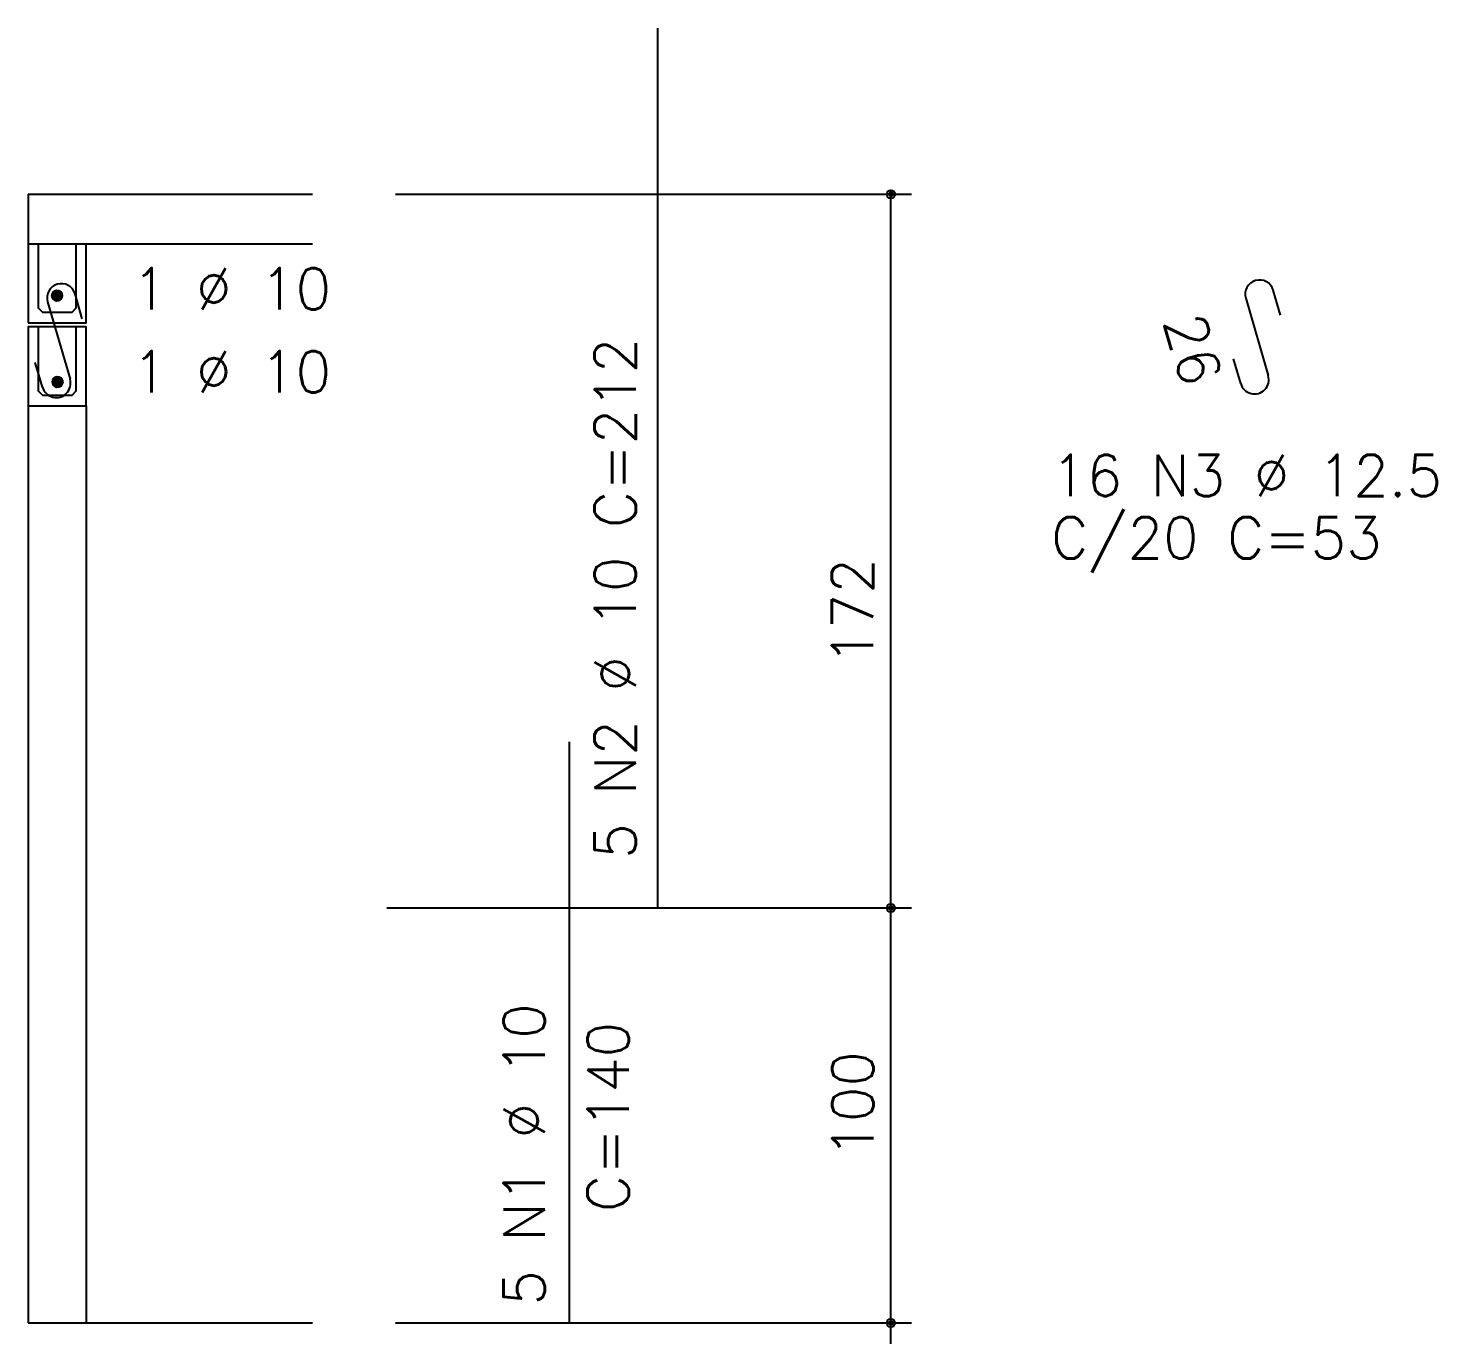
# Model space of a CAD drawing. Extents: x -1.9 to 86, y -1.6 to 60.9.
# Drawn here: x 30.13 to 36.93, y 33.4 to 39.75 of the extents above; entities that cross this region are included whole.
import ezdxf

# ---------------------------------------------------------------- set-up
doc = ezdxf.new("R2010")
doc.units = 0
doc.header["$MEASUREMENT"] = 0
for name, color, linetype in [('PENA_02', 2, 'CONTINUOUS'), ('PENA_03', 3, 'CONTINUOUS'), ('PENA_05', 5, 'CONTINUOUS')]:
    doc.layers.add(name, color=color, linetype=linetype)
doc.styles.get("Standard").update_dxf_attribs({"font": 'ROMANS.SHX'})

msp = doc.modelspace()

# ---------------------------------------------------------------- linework, layer by layer
at = {"layer": 'PENA_02', "linetype": 'Continuous'}
for centre, radius in [((34.293983, 38.945299), 0.02), ((34.293983, 38.945299), 0.01), ((34.293983, 35.505299), 0.02), ((34.293983, 35.505299), 0.01), ((34.293983, 33.505299), 0.02), ((34.293983, 33.505299), 0.01)]:
    msp.add_circle(centre, radius, dxfattribs=at)
at = {"layer": 'PENA_03', "linetype": 'Continuous'}
for p, q in [((30.133988, 38.945299), (30.133988, 38.325299)), ((30.133988, 38.945299), (31.504667, 38.945299)), ((31.904667, 38.945299), (34.393983, 38.945299)), ((34.293983, 33.404766), (34.293983, 38.945299)), ((30.133988, 38.705299), (31.504667, 38.705299)), ((30.133988, 37.925299), (30.133988, 33.505299)), ((30.413988, 37.925299), (30.413988, 33.505299)), ((31.862736, 35.505299), (34.393983, 35.505299)), ((30.133988, 33.505299), (31.504667, 33.505299)), ((31.904667, 33.505299), (34.393983, 33.505299))]:
    msp.add_line(p, q, dxfattribs=at)
for points in [[(30.133988, 38.325299), (30.413988, 38.325299), (30.413988, 38.705299)], [(30.363988, 38.705299), (30.363988, 38.395299), (30.343988, 38.375299), (30.203988, 38.375299), (30.183988, 38.395299), (30.183988, 38.705299)], [(30.298536, 38.456289), (30.296375, 38.466457), (30.290265, 38.474867), (30.281262, 38.480065), (30.270923, 38.481152), (30.261036, 38.47794), (30.253311, 38.470984), (30.249083, 38.461487), (30.249083, 38.451091), (30.253311, 38.441594), (30.261036, 38.434638), (30.270923, 38.431426), (30.281262, 38.432512), (30.290265, 38.43771), (30.296375, 38.44612), (30.298536, 38.456289)], [(30.133988, 37.925299), (30.413988, 37.925299), (30.413988, 38.305299), (30.133988, 38.305299), (30.133988, 37.925299)], [(30.363988, 38.305299), (30.363988, 37.995299), (30.343988, 37.975299), (30.203988, 37.975299), (30.183988, 37.995299), (30.183988, 38.305299)], [(30.300584, 38.040299), (30.298422, 38.050467), (30.292312, 38.058877), (30.283309, 38.064075), (30.272971, 38.065162), (30.263084, 38.061949), (30.255358, 38.054993), (30.25113, 38.045497), (30.25113, 38.035101), (30.255358, 38.025604), (30.263084, 38.018648), (30.272971, 38.015436), (30.283309, 38.016522), (30.292312, 38.02172), (30.298422, 38.03013), (30.300584, 38.040299)]]:
    msp.add_lwpolyline(points, dxfattribs=at)
for centre in [(30.273536, 38.456289), (30.275584, 38.040299)]:
    msp.add_circle(centre, 0.025, dxfattribs=at)
for points in [[(30.298536, 38.456289), (30.253311, 38.470984), (30.249083, 38.461487)], [(30.298536, 38.456289), (30.249083, 38.461487), (30.249083, 38.451091)], [(30.298536, 38.456289), (30.249083, 38.451091), (30.253311, 38.441594)], [(30.298536, 38.456289), (30.261036, 38.47794), (30.250044, 38.464839)], [(30.298536, 38.456289), (30.250044, 38.464839), (30.250044, 38.447738)], [(30.298536, 38.456289), (30.250044, 38.447738), (30.261036, 38.434638)], [(30.298536, 38.456289), (30.261036, 38.47794), (30.253311, 38.470984)], [(30.298536, 38.456289), (30.253311, 38.441594), (30.261036, 38.434638)], [(30.298536, 38.456289), (30.270923, 38.481152), (30.261036, 38.47794)], [(30.298536, 38.456289), (30.277878, 38.480909), (30.261036, 38.47794)], [(30.298536, 38.456289), (30.261036, 38.434638), (30.277878, 38.431669)], [(30.298536, 38.456289), (30.261036, 38.434638), (30.270923, 38.431426)], [(30.298536, 38.456289), (30.281262, 38.480065), (30.270923, 38.481152)], [(30.298536, 38.456289), (30.270923, 38.431426), (30.281262, 38.432512)], [(30.298536, 38.456289), (30.292688, 38.472359), (30.277878, 38.480909)], [(30.298536, 38.456289), (30.277878, 38.431669), (30.292688, 38.440219)], [(30.298536, 38.456289), (30.290265, 38.474867), (30.281262, 38.480065)], [(30.298536, 38.456289), (30.281262, 38.432512), (30.290265, 38.43771)], [(30.298536, 38.456289), (30.296375, 38.466457), (30.290265, 38.474867)], [(30.298536, 38.456289), (30.290265, 38.43771), (30.296375, 38.44612)], [(30.298536, 38.456289), (30.292688, 38.440219), (30.298536, 38.456289)], [(30.298536, 38.456289), (30.296375, 38.44612), (30.298536, 38.456289)], [(30.300584, 38.040299), (30.255358, 38.054993), (30.25113, 38.045497)], [(30.300584, 38.040299), (30.25113, 38.045497), (30.25113, 38.035101)], [(30.300584, 38.040299), (30.25113, 38.035101), (30.255358, 38.025604)], [(30.300584, 38.040299), (30.263084, 38.061949), (30.252091, 38.048849)], [(30.300584, 38.040299), (30.252091, 38.048849), (30.252091, 38.031748)], [(30.300584, 38.040299), (30.252091, 38.031748), (30.263084, 38.018648)], [(30.300584, 38.040299), (30.263084, 38.061949), (30.255358, 38.054993)], [(30.300584, 38.040299), (30.255358, 38.025604), (30.263084, 38.018648)], [(30.300584, 38.040299), (30.272971, 38.065162), (30.263084, 38.061949)], [(30.300584, 38.040299), (30.279925, 38.064919), (30.263084, 38.061949)], [(30.300584, 38.040299), (30.263084, 38.018648), (30.279925, 38.015679)], [(30.300584, 38.040299), (30.263084, 38.018648), (30.272971, 38.015436)], [(30.300584, 38.040299), (30.283309, 38.064075), (30.272971, 38.065162)], [(30.300584, 38.040299), (30.272971, 38.015436), (30.283309, 38.016522)], [(30.300584, 38.040299), (30.294735, 38.056368), (30.279925, 38.064919)], [(30.300584, 38.040299), (30.279925, 38.015679), (30.294735, 38.024229)], [(30.300584, 38.040299), (30.292312, 38.058877), (30.283309, 38.064075)], [(30.300584, 38.040299), (30.283309, 38.016522), (30.292312, 38.02172)], [(30.300584, 38.040299), (30.298422, 38.050467), (30.292312, 38.058877)], [(30.300584, 38.040299), (30.292312, 38.02172), (30.298422, 38.03013)], [(30.300584, 38.040299), (30.294735, 38.024229), (30.300584, 38.040299)], [(30.300584, 38.040299), (30.298422, 38.03013), (30.300584, 38.040299)]]:
    msp.add_solid(points, dxfattribs=at)
at = {"layer": 'PENA_05', "linetype": 'Continuous'}
for p, q in [((33.170232, 35.505299), (33.170232, 39.745299)), ((30.394949, 38.344341), (30.360104, 38.464386)), ((36.172652, 38.362022), (36.137806, 38.482067)), ((30.227574, 38.425917), (30.335824, 38.05299)), ((36.005277, 38.443597), (36.113527, 38.070671)), ((30.203294, 38.014521), (30.168449, 38.134566)), ((35.980997, 38.032201), (35.946151, 38.152246)), ((32.744308, 33.505299), (32.744308, 36.305299))]:
    msp.add_line(p, q, dxfattribs=at)
for centre, start, end in [((36.071541, 38.462832), 16.186526, 196.186526), ((30.293839, 38.445152), 16.186526, 196.186526), ((30.269559, 38.033756), 196.186526, 16.186526), ((36.047262, 38.051436), 196.186526, 16.186526)]:
    msp.add_arc(centre, 0.069, start, end, dxfattribs=at)

# ---------------------------------------------------------------- texts
at = {"layer": 'PENA_03', "linetype": 'Continuous'}
for s, p in [('1 %%c 10', (30.634807, 38.388998)), ('1 %%c 10', (30.634807, 37.988998)), ('16 N3 %%c 12.5', (35.066612, 37.489312)), ('C/20 C=53', (35.066612, 37.189312))]:
    msp.add_text(s, height=0.2, dxfattribs=at).set_placement(p)
for s, rotation, p in [('26', 286.186526, (35.60702, 38.334076)), ('5 N2 %%c 10 C=212', 90, (33.064876, 35.742044)), ('172', 90, (34.208589, 36.677105)), ('5 N1 %%c 10', 90, (32.625383, 33.588757)), ('C=140', 90, (33.030384, 34.039608)), ('100', 90, (34.210204, 34.301546))]:
    msp.add_text(s, height=0.2, rotation=rotation, dxfattribs=at).set_placement(p)

doc.saveas('drawing.dxf')
